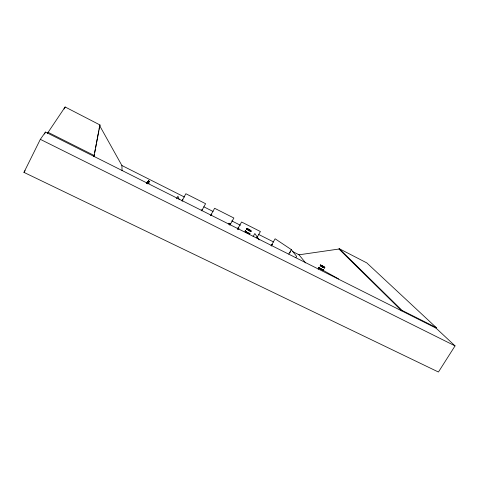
<?xml version="1.0" encoding="UTF-8"?>
<svg xmlns="http://www.w3.org/2000/svg" width="479" height="479" viewBox="0 0 479 479"><rect width="100%" height="100%" fill="white"/><g stroke="black" fill="none" stroke-linecap="round" stroke-linejoin="round"><path stroke-width="0.72" d="M94.387 154.202L93.962 156.495L99.997 124.977L65.132 106.979L47.283 133.569M94.656 152.735L95.333 149.077M95.602 147.61L96.273 143.951M96.548 142.491L97.219 138.826M97.488 137.365L98.165 133.701M98.434 132.24L98.704 130.773M98.973 129.312L99.997 124.977M147.269 183.505L147.538 182.283L147.448 183.876L148.466 183.301M23.95 172.38L40.338 139.341L45.487 132.054L435.98 328.079L455.05 345.886L438.435 372.021L23.95 172.38L25.112 170.614M44.505 134.024L45.487 132.054M64.132 108.996L65.132 106.979M146.58 183.032L147.61 181.673L149.005 182.972M146.478 183.277L147.646 181.691M146.903 183.397L148.688 180.793L147.993 182.08L147.592 181.721M147.197 183.667L147.807 182.505L148.37 183.008M148.688 180.793L149.286 181.325L148.55 182.577L148.969 182.954M176.547 198.773L177.943 196.192L179.194 199.617M181.96 200.946L185.864 193.732L205.593 203.707L201.689 210.844M182.301 201.114L182.966 199.827L182.643 199.689M201.354 210.676L202.018 209.401L202.348 209.568M210.718 215.376L214.622 208.275L233.872 218.011L229.962 225.034M211.029 215.502L211.706 214.269L211.395 214.143M211.047 215.538L211.724 214.305M229.621 224.837L230.297 223.615L230.621 223.777M229.639 224.873L230.321 223.651M237.68 228.986L241.578 222.017L260.402 231.537L256.858 237.806M237.937 229.261L238.668 227.956L238.344 227.794M253.116 236.578L254.84 233.518L259.187 239.931M271.09 245.709L271.886 244.446M271.156 245.721L275.114 238.782L291.627 249.816M271.365 245.895L272.162 244.631L271.431 245.907M288.765 254.074L291.304 249.673L296.609 256.361L295.86 257.648M289.813 252.96L290.537 251.703M318.188 269.252L318.936 267.977L338.623 278.934M292.352 251.427L299.046 254.798L338.976 249.032L339.198 248.655L366.782 262.887L436.273 327.612L435.98 328.079M339.198 248.655L402.019 310.41L401.725 310.883L338.976 249.032M64.168 108.488L64.791 107.667M229.285 224.316L230.471 224.004L229.327 224.597M237.907 229.076L239.051 228.705M248.709 229.537L248.272 229.327A2.646 0.407 29.3 0 0 247.026 229.411A2.646 0.407 29.3 0 0 250.948 231.387A2.646 0.407 29.3 0 0 248.278 229.327L248.326 229.519M248.673 229.609L248.098 229.303M328.295 273.683L328.672 273.635M328.331 273.707L328.642 273.671M323.091 267.258L322.84 267.198M322.145 266.031L321.654 265.797M322.008 265.965L321.583 265.821L322.062 266.001M321.631 265.899L322.229 266.18L321.822 266.013M249.314 230.746L249.182 230.692M321.738 265.821A2.569 0.371 30.3 0 0 320.972 266.12A2.569 0.371 30.3 0 0 324.63 267.959A2.569 0.371 30.3 0 0 321.738 265.821L321.714 265.929M148.628 182.571L148.957 183.535M149.286 181.325L148.652 180.781M147.993 182.02L147.61 181.673M248.637 229.692L248.29 229.519M40.338 139.341L455.05 345.886M256.852 237.099L257.139 237.213M47.936 132.258L94.417 155.609M228.962 223.208L229.321 224.382M402.019 310.41L436.273 327.612M237.907 228.172L237.596 227.974L237.943 229.136M184.481 197.061L121.894 165.512L99.65 125.648M203.791 206.79L213.113 211.49M231.758 220.885L240.416 225.25M258.391 234.309L273.707 242.027M271.821 244.428L272.162 244.631M298.914 254.666L305.644 262.941M230.471 224.004L230.183 223.861M148.586 182.595L148.67 183.277M228.998 223.268L229.076 224.495M121.894 165.435L122.073 170.728M323.032 269.677A2.611 0.389 30.3 0 1 322.696 270.06A2.611 0.389 30.3 0 1 319.792 268.438A2.611 0.389 30.3 0 1 319.128 267.504M323.175 270.06A2.575 0.383 30.3 0 1 322.283 270.066M321.756 269.815A2.575 0.383 30.3 0 1 320.601 269.174M320.05 268.821A2.575 0.383 30.3 0 1 319.397 267.761M323.109 269.545A2.611 0.389 30.3 0 1 322.774 269.922A2.611 0.389 30.3 0 1 319.87 268.306A2.611 0.389 30.3 0 1 319.206 267.372M249.745 233.518A2.688 0.419 29.4 0 1 246.996 232.596A2.688 0.419 29.4 0 1 245.488 231.034M249.427 233.435A2.646 0.419 29.4 0 1 248.739 233.656A2.646 0.419 29.4 0 1 245.757 231.998A2.646 0.419 29.4 0 1 245.428 231.207M249.822 233.381A2.688 0.419 29.4 0 1 247.074 232.453A2.688 0.419 29.4 0 1 245.565 230.896M249.876 233.207A2.652 0.413 29.4 0 1 247.469 232.465A2.652 0.413 29.4 0 1 245.416 230.722M148.676 181.152L148.813 181.882L148.676 181.152M321.104 265.899A2.569 0.371 30.3 0 0 324.762 267.737A2.569 0.371 30.3 0 0 321.87 265.6A2.569 0.371 30.3 0 0 321.104 265.899A2.581 0.371 30.3 0 0 324.762 267.755A2.581 0.371 30.3 0 0 321.858 265.606A2.581 0.371 30.3 0 0 321.092 265.905M321.044 265.983A2.581 0.371 30.3 0 0 324.714 267.833A2.581 0.371 30.3 0 0 321.81 265.689A2.581 0.371 30.3 0 0 321.044 265.983A2.581 0.371 30.3 0 0 324.714 267.839A2.581 0.371 30.3 0 0 321.81 265.695A2.581 0.371 30.3 0 0 321.044 265.989M322.84 269.755A2.569 0.383 30.3 0 0 323.169 269.384A2.575 0.383 30.3 0 1 322.84 269.761A2.575 0.383 30.3 0 1 319.972 268.162A2.575 0.383 30.3 0 1 319.319 267.24A2.569 0.383 30.3 0 0 319.978 268.162A2.569 0.383 30.3 0 0 322.84 269.755M247.146 229.184A2.658 0.407 29.3 0 0 251.08 231.165A2.658 0.407 29.3 0 0 248.397 229.106A2.658 0.407 29.3 0 0 247.146 229.184M247.092 229.273A2.658 0.407 29.3 0 0 251.032 231.255A2.658 0.407 29.3 0 0 248.35 229.196A2.658 0.407 29.3 0 0 247.092 229.273"/></g></svg>
